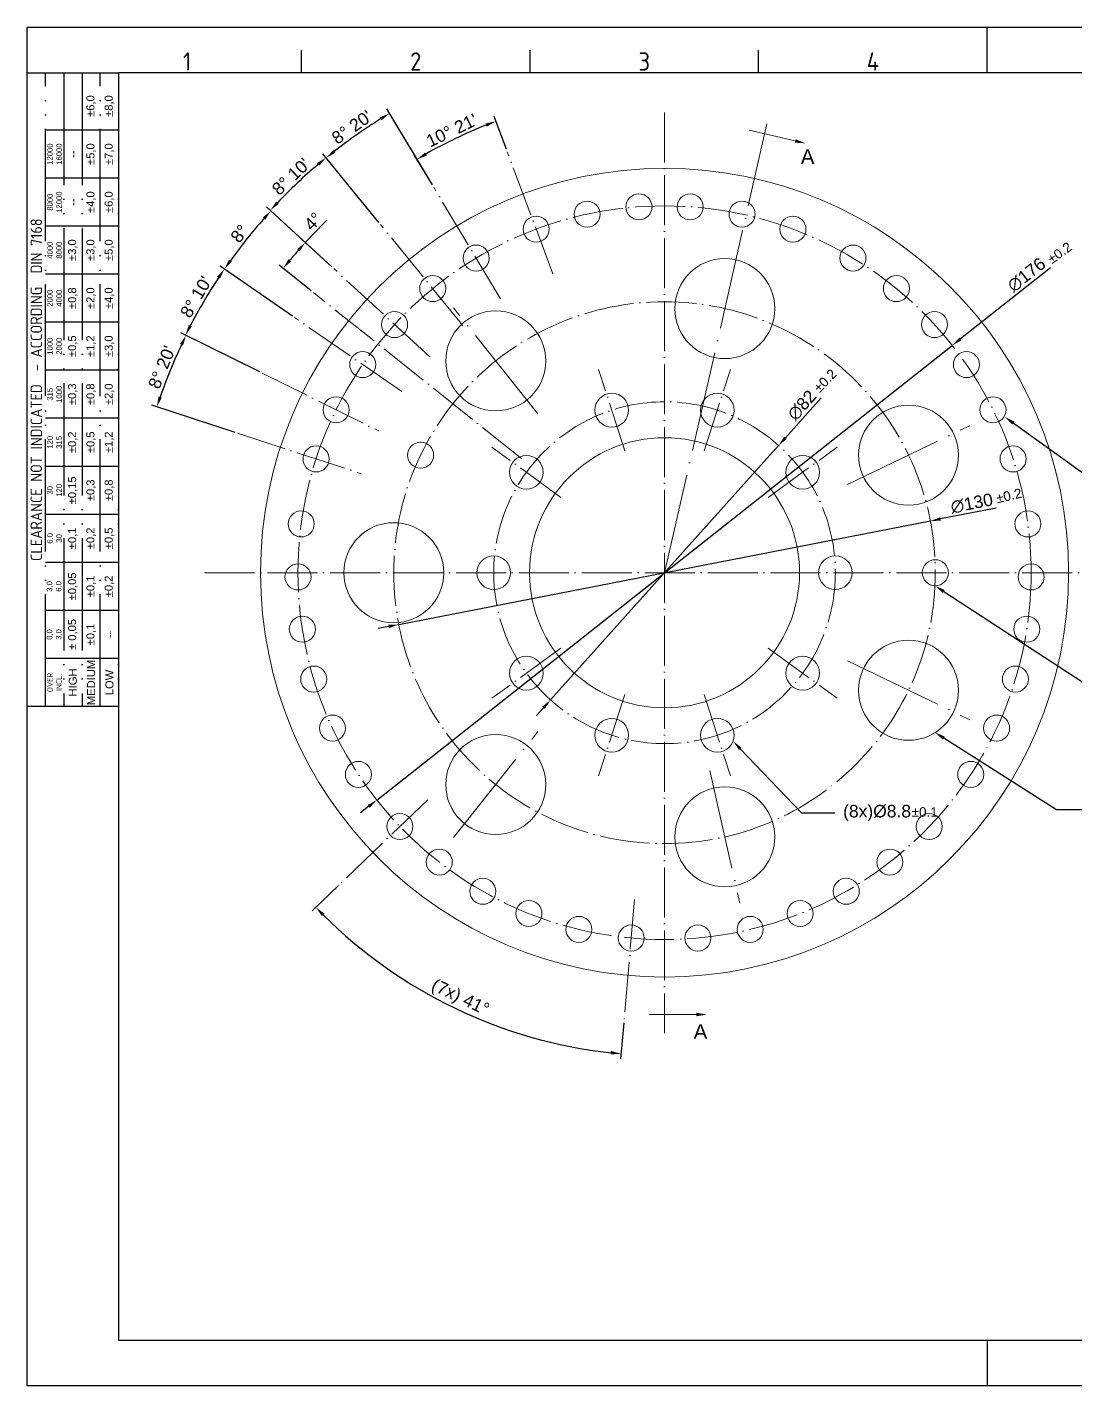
# Model space of a CAD drawing. Header units: millimetres. Extents: x 2761 to 3222, y 1093 to 1419.
# Drawn here: x 2760.8 to 3012.5, y 1093 to 1419 of the extents above; entities that cross this region are included whole.
import ezdxf
from ezdxf import colors
from ezdxf.entities.mleader import LeaderData, LeaderLine
from ezdxf.enums import TextEntityAlignment as Align
from ezdxf.math import Vec2, Vec3

# ---------------------------------------------------------------- set-up
doc = ezdxf.new("R2010")
doc.units = ezdxf.units.MM
doc.linetypes.add('ACAD_ISO04W100', pattern=[30, 24, -3, 0, -3])
doc.linetypes.add('ACAD_ISO05W100', pattern=[33, 24, -3, 0, -3, 0, -3])
for name, color, linetype, lineweight in [('AM_0', 7, 'Continuous', 20), ('AM_4', 1, 'ACAD_ISO04W100', 15), ('AM_5', 3, 'Continuous', 15), ('AM_BOR', 240, 'ACAD_ISO05W100', 20)]:
    doc.layers.add(name, color=color, linetype=linetype, lineweight=lineweight)
doc.styles.add('ACISOTS', font='isocp.shx', dxfattribs={"height": 1})
doc.styles.get("Standard").update_dxf_attribs({"font": 'arial.ttf'})
doc.dimstyles.new('ISO-25', dxfattribs={"dimtxt": 3, "dimasz": 2.5, "dimexe": 1.25, "dimexo": 0.625, "dimtad": 1, "dimtxsty": 'Standard', "dimcen": 2.5, "dimadec": 0, "dimazin": 0, "dimtfac": 1, "dimtmove": 0, "dimatfit": 3, "dimfxl": 1, "dimarcsym": 0})

# ---------------------------------------------------------------- blocks, each defined once
blk = doc.blocks.new('A3 ZTL')
for p, q in [((19.57, 280.82), (19.57, 9.78)), ((401.17, 280.82), (19.57, 280.82)), ((19.57, 9.78), (401.17, 9.78))]:
    blk.add_line(p, q)
at = {"layer": 'AM_BOR', "color": 135, "linetype": 'Continuous', "lineweight": 25}
for p, q in [((0, 0), (0, 290.61)), ((0, 290.61), (410.96, 290.61)), ((410.96, 0), (0, 0))]:
    blk.add_line(p, q, dxfattribs=at)
at = {"layer": 'AM_BOR', "color": 135, "lineweight": 25}
for p, q in [((205.48, 280.82), (205.48, 290.61)), ((58.71, 280.82), (58.71, 285.71)), ((107.63, 280.82), (107.63, 285.71)), ((156.56, 280.82), (156.56, 285.71)), ((3.91, 145.3), (3.91, 280.82)), ((7.83, 280.82), (7.83, 145.3)), ((11.74, 280.82), (11.74, 145.3)), ((15.66, 145.3), (15.66, 280.82)), ((19.57, 268.59), (3.91, 268.59)), ((19.57, 258.32), (3.91, 258.32)), ((19.57, 248.04), (3.91, 248.04)), ((19.57, 237.77), (3.91, 237.77)), ((19.57, 227.5), (3.91, 227.5)), ((19.57, 217.22), (3.91, 217.22)), ((19.57, 206.95), (3.91, 206.95)), ((19.57, 196.67), (3.91, 196.67)), ((19.57, 186.4), (3.91, 186.4)), ((19.57, 176.13), (3.91, 176.13)), ((19.57, 165.85), (3.91, 165.85)), ((19.57, 155.58), (3.91, 155.58)), ((205.48, 9.78), (205.48, 0))]:
    blk.add_line(p, q, dxfattribs=at)
blk.add_lwpolyline([(19.57, 145.3), (0, 145.3), (0, 280.82), (19.57, 280.82)], close=True, dxfattribs=at)
at = {"layer": 'AM_BOR', "color": 135, "lineweight": 25, "style": 'ACISOTS'}
for s, p in [('1', (34.25, 283.27)), ('2', (83.17, 283.27)), ('3', (132.09, 283.27)), ('4', (181.02, 283.27))]:
    blk.add_text(s, height=3.91, dxfattribs=at).set_placement(p, align=Align.MIDDLE)
at = {"layer": 'AM_BOR', "color": 135, "lineweight": 25, "attachment_point": 5, "rotation": 90}
for s, insert, char_height, width in [('±6,0', (13.7, 273.73), 1.712, 10.274), ('±8,0', (17.61, 273.73), 1.712, 10.274), ('12000\\P16000', (5.87, 263.45), 1.174, 10.274), ('±5,0', (13.7, 263.45), 1.712, 10.274), ('±7,0', (17.61, 263.45), 1.712, 10.274), ('--', (9.78, 263.45), 1.712, 10.274), ('8000\\P12000', (5.87, 253.18), 1.174, 10.274), ('--', (9.78, 253.18), 1.712, 10.274), ('±4,0', (13.7, 253.18), 1.712, 10.274), ('±6,0', (17.61, 253.18), 1.712, 10.274), ('{\\Fisocp.shx|c0;CLEARANCE NOT INDICATED  - ACCORDING  DIN 7168}', (1.96, 213.06), 2.4462, 135.5186), ('4000\\P8000', (5.87, 242.91), 1.174, 10.274), ('±3,0', (9.78, 242.91), 1.712, 10.274), ('±3,0', (13.7, 242.91), 1.712, 10.274), ('±5,0', (17.61, 242.91), 1.712, 10.274), ('2000\\P4000', (5.87, 232.63), 1.174, 10.274), ('±0,8', (9.78, 232.63), 1.712, 10.274), ('±2,0', (13.7, 232.63), 1.712, 10.274), ('±4,0', (17.61, 232.63), 1.712, 10.274), ('1000\\P2000', (5.87, 222.36), 1.174, 10.274), ('±0,5', (9.78, 222.36), 1.712, 10.274), ('±1,2', (13.7, 222.36), 1.712, 10.274), ('±3,0', (17.61, 222.36), 1.712, 10.274), ('315\\P1000', (5.87, 212.08), 1.174, 10.274), ('±0,3', (9.78, 212.08), 1.712, 10.274), ('±0,8', (13.7, 212.08), 1.712, 10.274), ('±2,0', (17.61, 212.08), 1.712, 10.274), ('±0,2', (9.78, 201.81), 1.712, 10.274), ('±0,5', (13.7, 201.81), 1.712, 10.274), ('±1,2', (17.61, 201.81), 1.712, 10.274), ('120\\P315', (5.87, 201.81), 1.174, 10.274), ('30\\P120', (5.87, 191.54), 1.174, 10.274), ('±0,15', (9.78, 191.54), 1.712, 10.274), ('±0,3', (13.7, 191.54), 1.712, 10.274), ('±0,8', (17.61, 191.54), 1.712, 10.274), ('±0,1', (9.78, 181.26), 1.712, 10.274), ('±0,2', (13.7, 181.26), 1.712, 10.274), ('±0,5', (17.61, 181.26), 1.712, 10.274), ('6,0\\P30', (5.87, 181.26), 1.174, 10.274), ('3,0\\P6,0', (5.87, 170.99), 1.174, 10.274), ('±0,05', (9.78, 170.99), 1.712, 10.274), ('±0,1', (13.7, 170.99), 1.712, 10.274), ('±0,2', (17.61, 170.99), 1.712, 10.274), ('± 0,05', (9.78, 160.71), 1.712, 10.274), ('\\pt4.69206;±0,1', (13.7, 160.71), 1.7123, 10.274), ('0,0\\P3,0', (5.87, 160.71), 1.174, 10.274), ('--', (17.61, 160.71), 1.712, 10.274), ('MEDIUM', (13.7, 150.44), 1.712, 10.274), ('{\\Fisocp.shx|c0;OVER\\PINCL.}', (5.87, 150.44), 1.1742, 10.274), ('HIGH', (9.78, 150.44), 1.712, 10.274), ('LOW', (17.61, 150.44), 1.712, 10.274)]:
    blk.add_mtext(s, dxfattribs=dict(at, insert=insert, char_height=char_height, width=width))
blk = doc.blocks.new('*D13')
at = {"layer": 'AM_5', "color": 0, "lineweight": -2, "transparency": 16777216}
for p, q in [((2829.26, 1369.15), (2832.67, 1372.7)), ((2833.91, 1361.48), (2826.63, 1368.17)), ((2828.98, 1355.73), (2821.25, 1361.9))]:
    blk.add_line(p, q, dxfattribs=at)
for start, end in [(136.2053, 137.4286), (138.6518, 140.2053)]:
    blk.add_arc((2913.78, 1288.11), 117.1, start, end, dxfattribs=at)
at = {"layer": 'AM_5', "color": 0, "transparency": 16777216}
for points in [[(2825.57, 1365.75), (2826.18, 1365.19), (2827.55, 1367.33)], [(2824.13, 1362.79), (2823.49, 1363.32), (2822.23, 1361.12)]]:
    blk.add_solid(points, dxfattribs=at)
at = {"layer": 'Defpoints', "color": 0, "transparency": 16777216}
for p in [(2823.95, 1363.23), (2834.37, 1361.06), (2829.47, 1355.34), (2857.4, 1339.91), (2879.46, 1315.48)]:
    blk.add_point(p, dxfattribs=at)
at = {"layer": 'AM_5', "color": 0, "transparency": 16777216, "insert": (2829.43, 1372.4), "char_height": 3, "attachment_point": 5, "rotation": 46.2053}
blk.add_mtext('4°', dxfattribs=at)
blk = doc.blocks.new('*D14')
at = {"layer": 'AM_5', "color": 0, "lineweight": -2, "transparency": 16777216}
for p, q in [((2833.91, 1361.48), (2818.36, 1375.76)), ((2824.47, 1349.65), (2807.09, 1361.63))]:
    blk.add_line(p, q, dxfattribs=at)
blk.add_arc((2913.78, 1288.11), 128.32, 138.5448, 144.3123, dxfattribs=at)
at = {"layer": 'AM_5', "color": 0, "transparency": 16777216}
for points in [[(2817.3, 1373.34), (2817.92, 1372.78), (2819.28, 1374.92)], [(2809.9, 1362.73), (2809.22, 1363.21), (2808.12, 1360.92)]]:
    blk.add_solid(points, dxfattribs=at)
at = {"layer": 'Defpoints', "color": 0, "transparency": 16777216}
for p in [(2815.35, 1370.43), (2834.37, 1361.06), (2824.99, 1349.3), (2857.4, 1339.91), (2850.74, 1331.56)]:
    blk.add_point(p, dxfattribs=at)
at = {"layer": 'AM_5', "color": 0, "transparency": 16777216, "insert": (2811.77, 1369.46), "char_height": 3, "attachment_point": 5, "rotation": 51.4286}
blk.add_mtext('8°', dxfattribs=at)
blk = doc.blocks.new('*D15')
at = {"layer": 'AM_5', "color": 0, "lineweight": -2, "transparency": 16777216}
for p, q in [((2824.47, 1349.65), (2807.07, 1361.64)), ((2816.61, 1336.29), (2797.67, 1345.67))]:
    blk.add_line(p, q, dxfattribs=at)
blk.add_arc((2913.78, 1288.11), 128.34, 146.5447, 152.5125, dxfattribs=at)
at = {"layer": 'AM_5', "color": 0, "transparency": 16777216}
for points in [[(2806.36, 1359.1), (2807.05, 1358.63), (2808.1, 1360.93)], [(2800.3, 1347.16), (2799.56, 1347.53), (2798.79, 1345.12)]]:
    blk.add_solid(points, dxfattribs=at)
at = {"layer": 'Defpoints', "color": 0, "transparency": 16777216}
for p in [(2804.75, 1355.81), (2824.99, 1349.3), (2817.17, 1336.01), (2850.74, 1331.56), (2845.18, 1322.12)]:
    blk.add_point(p, dxfattribs=at)
at = {"layer": 'AM_5', "color": 0, "transparency": 16777216, "insert": (2801.31, 1354.29), "char_height": 3, "attachment_point": 5, "rotation": 59.5286}
blk.add_mtext("8%%d 10'", dxfattribs=at)
blk = doc.blocks.new('*D16')
at = {"layer": 'AM_5', "color": 0, "lineweight": -2, "transparency": 16777216}
for p, q in [((2816.61, 1336.29), (2797.79, 1345.61)), ((2810.67, 1321.75), (2790.7, 1328.27))]:
    blk.add_line(p, q, dxfattribs=at)
blk.add_arc((2913.78, 1288.11), 128.21, 154.7458, 160.8114, dxfattribs=at)
at = {"layer": 'AM_5', "color": 0, "transparency": 16777216}
for points in [[(2797.45, 1342.99), (2798.2, 1342.63), (2798.91, 1345.06)], [(2793.09, 1330.12), (2792.3, 1330.38), (2791.89, 1327.88)]]:
    blk.add_solid(points, dxfattribs=at)
at = {"layer": 'Defpoints', "color": 0, "transparency": 16777216}
for p in [(2796.3, 1339.45), (2817.17, 1336.01), (2811.26, 1321.56), (2845.18, 1322.12), (2840.99, 1311.86)]:
    blk.add_point(p, dxfattribs=at)
at = {"layer": 'AM_5', "color": 0, "transparency": 16777216, "insert": (2793.09, 1337.41), "char_height": 3, "attachment_point": 5, "rotation": 67.7786}
blk.add_mtext("8%%d 20'", dxfattribs=at)
blk = doc.blocks.new('*D17')
at = {"layer": 'AM_5', "color": 0, "lineweight": -2, "transparency": 16777216}
for p, q in [((2845.19, 1372.13), (2831.72, 1388.62)), ((2833.91, 1361.48), (2818.22, 1375.89))]:
    blk.add_line(p, q, dxfattribs=at)
blk.add_arc((2913.78, 1288.11), 128.51, 130.3432, 136.3139, dxfattribs=at)
at = {"layer": 'AM_5', "color": 0, "transparency": 16777216}
for points in [[(2830.32, 1386.38), (2830.86, 1385.74), (2832.51, 1387.66)], [(2821.16, 1376.59), (2820.55, 1377.16), (2819.14, 1375.05)]]:
    blk.add_solid(points, dxfattribs=at)
at = {"layer": 'Defpoints', "color": 0, "transparency": 16777216}
for p in [(2827.86, 1383.67), (2845.58, 1371.64), (2834.37, 1361.06), (2865.36, 1347.42), (2857.4, 1339.91)]:
    blk.add_point(p, dxfattribs=at)
at = {"layer": 'AM_5', "color": 0, "transparency": 16777216, "insert": (2824.12, 1383.16), "char_height": 3, "attachment_point": 5, "rotation": 43.3286}
blk.add_mtext("8%%d 10'", dxfattribs=at)
blk = doc.blocks.new('*D18')
at = {"layer": 'AM_5', "color": 0, "lineweight": -2, "transparency": 16777216}
for p, q in [((2858.04, 1381.15), (2847.12, 1399.37)), ((2845.19, 1372.13), (2831.75, 1388.58))]:
    blk.add_line(p, q, dxfattribs=at)
blk.add_arc((2913.78, 1288.11), 128.45, 122.0437, 128.1135, dxfattribs=at)
at = {"layer": 'AM_5', "color": 0, "transparency": 16777216}
for points in [[(2845.41, 1397.35), (2845.85, 1396.64), (2847.76, 1398.3)], [(2834.76, 1388.85), (2834.24, 1389.5), (2832.55, 1387.61)]]:
    blk.add_solid(points, dxfattribs=at)
at = {"layer": 'Defpoints', "color": 0, "transparency": 16777216}
for p in [(2842.52, 1394.98), (2858.36, 1380.61), (2845.58, 1371.64), (2874.43, 1353.79), (2865.36, 1347.42)]:
    blk.add_point(p, dxfattribs=at)
at = {"layer": 'AM_5', "color": 0, "transparency": 16777216, "insert": (2838.72, 1395), "char_height": 3, "attachment_point": 5, "rotation": 35.0786}
blk.add_mtext("8%%d 20'", dxfattribs=at)
blk = doc.blocks.new('*D19')
at = {"layer": 'AM_5', "color": 0, "lineweight": -2, "transparency": 16777216}
for p, q in [((2875.8, 1389.7), (2872.85, 1397.58)), ((2858.04, 1381.15), (2853.71, 1388.36))]:
    blk.add_line(p, q, dxfattribs=at)
blk.add_arc((2913.78, 1288.11), 115.62, 111.7389, 119.6897, dxfattribs=at)
at = {"layer": 'AM_5', "color": 0, "transparency": 16777216}
for points in [[(2870.81, 1395.89), (2871.11, 1395.12), (2873.29, 1396.41)], [(2856.73, 1388.19), (2856.31, 1388.91), (2854.36, 1387.29)]]:
    blk.add_solid(points, dxfattribs=at)
at = {"layer": 'Defpoints', "color": 0, "transparency": 16777216}
for p in [(2866.8, 1393.75), (2876.02, 1389.12), (2858.36, 1380.61), (2886.97, 1359.83), (2874.43, 1353.79)]:
    blk.add_point(p, dxfattribs=at)
at = {"layer": 'AM_5', "color": 0, "transparency": 16777216, "insert": (2862.68, 1394.22), "char_height": 3, "attachment_point": 5, "rotation": 25.7143}
blk.add_mtext("10%%d 21'", dxfattribs=at)
blk = doc.blocks.new('*D20')
at = {"layer": 'AM_5', "color": 0, "lineweight": -2, "transparency": 16777216}
for p, q in [((2835.48, 1213.06), (2829.15, 1206.99)), ((2903.99, 1180.09), (2903.23, 1171.46))]:
    blk.add_line(p, q, dxfattribs=at)
blk.add_arc((2913.47, 1287.81), 115.55, 225.0254, 263.7328, dxfattribs=at)
at = {"layer": 'AM_5', "color": 0, "transparency": 16777216}
for points in [[(2831.5, 1205.78), (2832.1, 1206.36), (2830.05, 1207.85)], [(2900.89, 1173.37), (2900.81, 1172.54), (2903.34, 1172.71)]]:
    blk.add_solid(points, dxfattribs=at)
at = {"layer": 'Defpoints', "color": 0, "transparency": 16777216}
for p in [(2856.98, 1233.66), (2835.93, 1213.49), (2906.6, 1209.75), (2851.41, 1190.34), (2904.05, 1180.71)]:
    blk.add_point(p, dxfattribs=at)
at = {"layer": 'AM_5', "color": 0, "transparency": 16777216, "insert": (2864.62, 1185.96), "char_height": 3, "attachment_point": 5, "rotation": 334.3791}
blk.add_mtext('(7x) 41%%d', dxfattribs=at)
blk = doc.blocks.new('*D21')
at = {"layer": 'AM_5', "color": 0, "lineweight": -2, "transparency": 16777216}
for p, q in [((2951.38, 1330.03), (2942.82, 1320.49)), ((2886.41, 1257.59), (2941.16, 1318.63)), ((2884.74, 1255.72), (2883.07, 1253.86))]:
    blk.add_line(p, q, dxfattribs=at)
at = {"layer": 'AM_5', "color": 0, "transparency": 16777216}
for points in [[(2942.51, 1320.77), (2943.13, 1320.21), (2941.16, 1318.63)], [(2884.43, 1256), (2885.05, 1255.45), (2886.41, 1257.59)]]:
    blk.add_solid(points, dxfattribs=at)
at = {"layer": 'Defpoints', "color": 0, "transparency": 16777216}
for p in [(2941.16, 1318.63), (2886.41, 1257.59)]:
    blk.add_point(p, dxfattribs=at)
at = {"layer": 'AM_5', "color": 0, "transparency": 16777216, "insert": (2946.78, 1328.26), "char_height": 3, "attachment_point": 5, "rotation": 48.1138}
blk.add_mtext('∅82', dxfattribs=at)
blk = doc.blocks.new('*D22')
at = {"layer": 'AM_5', "color": 0, "lineweight": -2, "transparency": 16777216}
for p, q in [((2993.42, 1303.6), (2980.04, 1301)), ((2849.98, 1275.7), (2977.59, 1300.52)), ((2847.52, 1275.22), (2845.07, 1274.74))]:
    blk.add_line(p, q, dxfattribs=at)
at = {"layer": 'AM_5', "color": 0, "transparency": 16777216}
for points in [[(2979.96, 1301.4), (2980.12, 1300.59), (2977.59, 1300.52)], [(2847.44, 1275.63), (2847.6, 1274.81), (2849.98, 1275.7)]]:
    blk.add_solid(points, dxfattribs=at)
at = {"layer": 'Defpoints', "color": 0, "transparency": 16777216}
for p in [(2977.59, 1300.52), (2849.98, 1275.7)]:
    blk.add_point(p, dxfattribs=at)
at = {"layer": 'AM_5', "color": 0, "transparency": 16777216, "insert": (2987.53, 1304.73), "char_height": 3, "attachment_point": 5, "rotation": 11.0064}
blk.add_mtext('∅130', dxfattribs=at)
blk = doc.blocks.new('*D23')
at = {"layer": 'AM_5', "color": 0, "lineweight": -2, "transparency": 16777216}
for p, q in [((3006.45, 1361.27), (2984.81, 1344.19)), ((2844.71, 1233.58), (2982.85, 1342.64)), ((2842.75, 1232.03), (2840.79, 1230.48))]:
    blk.add_line(p, q, dxfattribs=at)
at = {"layer": 'AM_5', "color": 0, "transparency": 16777216}
for points in [[(2984.55, 1344.52), (2985.07, 1343.86), (2982.85, 1342.64)], [(2842.49, 1232.35), (2843.01, 1231.7), (2844.71, 1233.58)]]:
    blk.add_solid(points, dxfattribs=at)
at = {"layer": 'Defpoints', "color": 0, "transparency": 16777216}
for p in [(2982.85, 1342.64), (2844.71, 1233.58)]:
    blk.add_point(p, dxfattribs=at)
at = {"layer": 'AM_5', "color": 0, "transparency": 16777216, "insert": (3000.69, 1359.58), "char_height": 3, "attachment_point": 5, "rotation": 38.2924}
blk.add_mtext('∅176', dxfattribs=at)

msp = doc.modelspace()

# ---------------------------------------------------------------- linework, layer by layer
at = {"layer": 'AM_0', "linetype": 'Continuous'}
for centre, radius in [((2913.782, 1288.109), 97), ((2907.643, 1375.894), 3.125), ((2919.92, 1375.894), 3.125), ((2895.185, 1374.121), 3.125), ((2932.378, 1374.121), 3.125), ((2882.964, 1370.536), 3.125), ((2944.6, 1370.536), 3.125), ((2868.552, 1363.596), 3.125), ((2959.011, 1363.596), 3.125), ((2928.246, 1351.479), 12), ((2858.129, 1356.276), 3.125), ((2969.434, 1356.276), 3.125), ((2848.976, 1347.641), 3.125), ((2873.255, 1338.928), 12), ((2978.588, 1347.641), 3.125), ((2841.321, 1338.043), 3.125), ((2986.243, 1338.043), 3.125), ((2834.94, 1327.197), 3.125), ((2901.112, 1327.102), 4.05), ((2926.451, 1327.102), 4.05), ((2992.624, 1327.197), 3.125), ((2972.345, 1316.311), 12), ((2913.782, 1288.109), 32.4), ((2830.123, 1315.406), 3.125), ((2855.219, 1316.311), 3.125), ((2997.441, 1315.406), 3.125), ((2880.612, 1312.208), 4.05), ((2946.951, 1312.208), 4.05), ((2826.564, 1299.812), 3.125), ((3001, 1299.812), 3.125), ((2848.782, 1288.109), 12), ((2872.782, 1288.109), 4.05), ((2954.782, 1288.109), 4.05), ((2978.782, 1288.109), 3.125), ((2825.788, 1287.099), 3.125), ((3001.776, 1287.099), 3.125), ((2826.831, 1274.559), 3.125), ((3000.732, 1274.559), 3.125), ((2972.345, 1259.906), 12), ((2880.612, 1264.009), 4.05), ((2946.951, 1264.009), 4.05), ((2829.563, 1262.59), 3.125), ((2998, 1262.59), 3.125), ((2834.064, 1250.839), 3.125), ((2901.112, 1249.115), 4.05), ((2926.451, 1249.115), 4.05), ((2993.5, 1250.839), 3.125), ((2873.255, 1237.29), 12), ((2840.279, 1239.721), 3.125), ((2987.285, 1239.721), 3.125), ((2928.246, 1224.738), 12), ((2850.252, 1227.216), 3.125), ((2977.312, 1227.216), 3.125), ((2859.707, 1218.683), 3.125), ((2967.856, 1218.683), 3.125), ((2870.162, 1211.68), 3.125), ((2957.401, 1211.68), 3.125), ((2881.224, 1206.353), 3.125), ((2946.34, 1206.353), 3.125), ((2893.217, 1202.545), 3.125), ((2905.784, 1200.473), 3.125), ((2921.779, 1200.473), 3.125), ((2934.346, 1202.545), 3.125)]:
    msp.add_circle(centre, radius, dxfattribs=at)
at = {"layer": 'AM_4', "lineweight": 20, "ltscale": 0.5}
msp.add_line((2913.782, 1398.558), (2913.782, 1177.659), dxfattribs=at)
at = {"layer": 'AM_4'}
for p, q in [((2913.782, 1288.109), (2938.359, 1395.789)), ((2883.387, 1326.223), (2863.123, 1351.632)), ((2957.659, 1309.239), (2987.031, 1323.383)), ((2957.659, 1266.978), (2987.031, 1252.834)), ((2863.123, 1224.585), (2883.387, 1249.994)), ((2924.619, 1240.63), (2931.873, 1208.847))]:
    msp.add_line(p, q, dxfattribs=at)
at = {"layer": 'AM_4', "ltscale": 0.5}
for p, q in [((2886.968, 1359.827), (2876.017, 1389.116)), ((2874.429, 1353.788), (2858.357, 1380.612)), ((2865.36, 1347.419), (2845.584, 1371.642)), ((2857.395, 1339.907), (2834.367, 1361.061)), ((2879.465, 1315.475), (2829.472, 1355.344)), ((2850.735, 1331.555), (2824.987, 1349.299)), ((2904.28, 1317.354), (2897.945, 1336.85)), ((2923.284, 1317.354), (2929.619, 1336.85)), ((2817.167, 1336.008), (2845.183, 1322.119)), ((2811.265, 1321.56), (2840.992, 1311.86)), ((2888.905, 1306.183), (2872.32, 1318.233)), ((2938.659, 1306.183), (2955.244, 1318.233)), ((2803.333, 1288.109), (3099.214, 1288.109)), ((2888.905, 1270.034), (2872.32, 1257.985)), ((2938.659, 1270.034), (2955.244, 1257.985)), ((2904.28, 1258.864), (2897.945, 1239.367)), ((2923.284, 1258.864), (2929.619, 1239.367)), ((2856.976, 1233.661), (2835.931, 1213.49)), ((2906.601, 1209.751), (2904.046, 1180.712))]:
    msp.add_line(p, q, dxfattribs=at)
for radius in [88, 65, 41]:
    msp.add_circle((2913.782, 1288.109), radius, dxfattribs=at)
at = {"layer": 'AM_5'}
for p, q in [((2934.072, 1394.25), (2945.172, 1391.688)), ((2910.048, 1182.118), (2921.44, 1182.118))]:
    msp.add_line(p, q, dxfattribs=at)
for points in [[(2945.078, 1391.282), (2945.266, 1392.094), (2947.608, 1391.125)], [(2921.44, 1182.535), (2921.44, 1181.701), (2923.94, 1182.118)]]:
    msp.add_solid(points, dxfattribs=at)

# ---------------------------------------------------------------- block references
at = {"linetype": 'ByBlock', "lineweight": 0, "xscale": 1.121617728, "yscale": 1.121617728, "zscale": 1.121617728}
msp.add_blockref('A3 ZTL', (2760.77, 1093.04), dxfattribs=at)

# ---------------------------------------------------------------- texts
at = {"layer": 'AM_5'}
for s, width, insert, char_height, attachment_point in [('A', 12.46166, (2946.486, 1386.186), 3.5, 7), ('%%P0.1', 18.23779, (2973.112, 1231.858), 2.3, 1), ('A', 12.46166, (2920.775, 1179.801), 3.5, 1)]:
    msp.add_mtext_dynamic_manual_height_columns(s, width=width, gutter_width=12.5, heights=[0], dxfattribs=dict(at, insert=insert, char_height=char_height, attachment_point=attachment_point))
at = {"layer": 'AM_5', "char_height": 2.3, "attachment_point": 1}
for insert, rotation in [((3005.435, 1363.959), 36.00846), ((2949.34, 1332.742), 45.96183), ((2993.149, 1307.006), 13.11736)]:
    msp.add_mtext_dynamic_manual_height_columns('%%P0.2', width=18.23779, gutter_width=12.5, heights=[0], dxfattribs=dict(at, insert=insert, rotation=rotation))

# ---------------------------------------------------------------- dimensions: what is measured, and where the dimension line sits
at = {"layer": 'AM_5'}
for base, line1, line2, text, picture, middle in [((2842.518, 1394.983), ((2865.36, 1347.419), (2845.584, 1371.642)), ((2874.429, 1353.788), (2858.357, 1380.612)), "8%%d 20'", '*D18', (2838.72, 1394.996)), ((2866.799, 1393.751), ((2886.968, 1359.827), (2876.017, 1389.116)), ((2874.429, 1353.788), (2858.357, 1380.612)), "10%%d 21'", '*D19', (2862.681, 1394.221)), ((2827.855, 1383.667), ((2857.395, 1339.907), (2834.367, 1361.061)), ((2865.36, 1347.419), (2845.584, 1371.642)), "8%%d 10'", '*D17', (2824.121, 1383.16)), ((2804.749, 1355.812), ((2850.735, 1331.555), (2824.987, 1349.299)), ((2817.167, 1336.008), (2845.183, 1322.119)), "8%%d 10'", '*D15', (2801.306, 1354.286)), ((2796.296, 1339.449), ((2811.265, 1321.56), (2840.992, 1311.86)), ((2817.167, 1336.008), (2845.183, 1322.119)), "8%%d 20'", '*D16', (2793.094, 1337.413)), ((2851.409, 1190.34), ((2906.601, 1209.751), (2904.046, 1180.712)), ((2856.976, 1233.661), (2835.931, 1213.49)), '(7x) 41%%d', '*D20', (2864.624, 1185.959))]:
    dim = msp.add_angular_dim_2l(base=base, line1=line1, line2=line2, text=text, dimstyle='ISO-25', dxfattribs=at)
    dim.commit()
    dim.dimension.update_dxf_attribs({"geometry": picture, "text_midpoint": middle})
for base, line2, picture, middle in [((2815.345, 1370.428), ((2850.735, 1331.555), (2824.987, 1349.299)), '*D14', (2811.77, 1369.46)), ((2823.954, 1363.229), ((2879.465, 1315.475), (2829.472, 1355.344)), '*D13', (2829.428, 1372.398))]:
    dim = msp.add_angular_dim_2l(base=base, line1=((2857.395, 1339.907), (2834.367, 1361.061)), line2=line2, dimstyle='ISO-25', dxfattribs=at)
    dim.commit()
    dim.dimension.update_dxf_attribs({"geometry": picture, "text_midpoint": middle})
for p1, p2, picture, middle in [((2844.714, 1233.577), (2982.849, 1342.64), '*D23', (3002.074, 1357.819)), ((2886.408, 1257.585), (2941.156, 1318.632), '*D21', (2948.448, 1326.764))]:
    dim = msp.add_diameter_dim_2p(p1=p1, p2=p2, dimstyle='ISO-25', dxfattribs=at)
    dim.commit()
    dim.dimension.update_dxf_attribs({"geometry": picture, "text_midpoint": middle, "dimtype": 163})
dim = msp.add_diameter_dim_2p(p1=(2849.977, 1275.699), p2=(2977.586, 1300.518), dimstyle='ISO-25', dxfattribs=at)
dim.commit()
dim.dimension.update_dxf_attribs({"geometry": '*D22', "text_midpoint": (2987.53, 1304.735)})

# ---------------------------------------------------------------- leaders
ml = msp.add_multileader_mtext('Standard', dxfattribs=at)
ml.set_content('(42x)6.3', color=256)
ml.set_leader_properties()
ml.build(insert=Vec2(0, 0))
ml.multileader.update_dxf_attribs({"arrow_head_size": 2.5})
ctx = ml.context
ctx.base_point, ctx.char_height, ctx.arrow_head_size, ctx.plane_origin = Vec3(3024.169, 1310.647), 3, 2.5, Vec3(2995.455, 1325.488)
notes = []
notes.append((ctx, [(0, (1, 1, 0), (3016.169, 1310.647), (1, 0), 8, [(0, [(2995.455, 1325.488)], 0, [])])]))
ctx.mtext.insert, ctx.mtext.flow_direction = Vec3(3026.169, 1312.588), 5
ml = msp.add_multileader_mtext('Standard', dxfattribs=at)
ml.set_content('(2x)6.3', color=256)
ml.set_leader_properties()
ml.build(insert=Vec2(0, 0))
ml.multileader.update_dxf_attribs({"arrow_head_size": 2.5})
ctx = ml.context
ctx.base_point, ctx.char_height, ctx.arrow_head_size, ctx.plane_origin = Vec3(3024.008, 1260.66), 3, 2.5, Vec3(2978.707, 1284.984)
notes.append((ctx, [(0, (1, 1, 0), (3016.008, 1260.66), (1, 0), 8, [(0, [(2978.707, 1284.984)], 0, [])])]))
ctx.mtext.insert, ctx.mtext.flow_direction = Vec3(3026.008, 1262.601), 5
ml = msp.add_multileader_mtext('Standard', dxfattribs=at)
ml.set_content('(7x)%%C24', color=256)
ml.set_leader_properties()
ml.build(insert=Vec2(0, 0))
ml.multileader.update_dxf_attribs({"arrow_head_size": 2.5})
ctx = ml.context
ctx.base_point, ctx.char_height, ctx.arrow_head_size, ctx.plane_origin = Vec3(3015.837, 1231.309), 3, 2.5, Vec3(2978.684, 1249.797)
notes.append((ctx, [(0, (1, 1, 0), (3007.837, 1231.309), (1, 0), 8, [(0, [(2978.684, 1249.797)], 0, [])])]))
ctx.mtext.insert, ctx.mtext.flow_direction = Vec3(3017.837, 1233.25), 5
ml = msp.add_multileader_mtext('Standard', dxfattribs=at)
ml.set_content('(8x)%%C8.8', color=256)
ml.set_leader_properties()
ml.build(insert=Vec2(0, 0))
ml.multileader.update_dxf_attribs({"arrow_head_size": 2.5})
ctx = ml.context
ctx.base_point, ctx.char_height, ctx.arrow_head_size, ctx.plane_origin = Vec3(2954.648, 1230.472), 3, 2.5, Vec3(2930.237, 1247.675)
notes.append((ctx, [(0, (1, 1, 0), (2946.648, 1230.472), (1, 0), 8, [(0, [(2930.237, 1247.675)], 0, [])])]))
ctx.mtext.insert, ctx.mtext.flow_direction = Vec3(2956.648, 1232.413), 5
for ctx, leaders in notes:
    for number, flags, end, landing, length, lines in leaders:
        leader = LeaderData()
        leader.index, (leader.has_last_leader_line, leader.has_dogleg_vector, leader.attachment_direction) = number, flags
        leader.last_leader_point, leader.dogleg_vector, leader.dogleg_length = Vec3(end), Vec3(landing), length
        for number, points, colour, breaks in lines:
            line = LeaderLine()
            line.index, line.vertices, line.color, line.breaks = number, Vec3.list(points), colors.encode_raw_color(colour), breaks
            leader.lines.append(line)
        ctx.leaders.append(leader)

doc.saveas('drawing.dxf')
